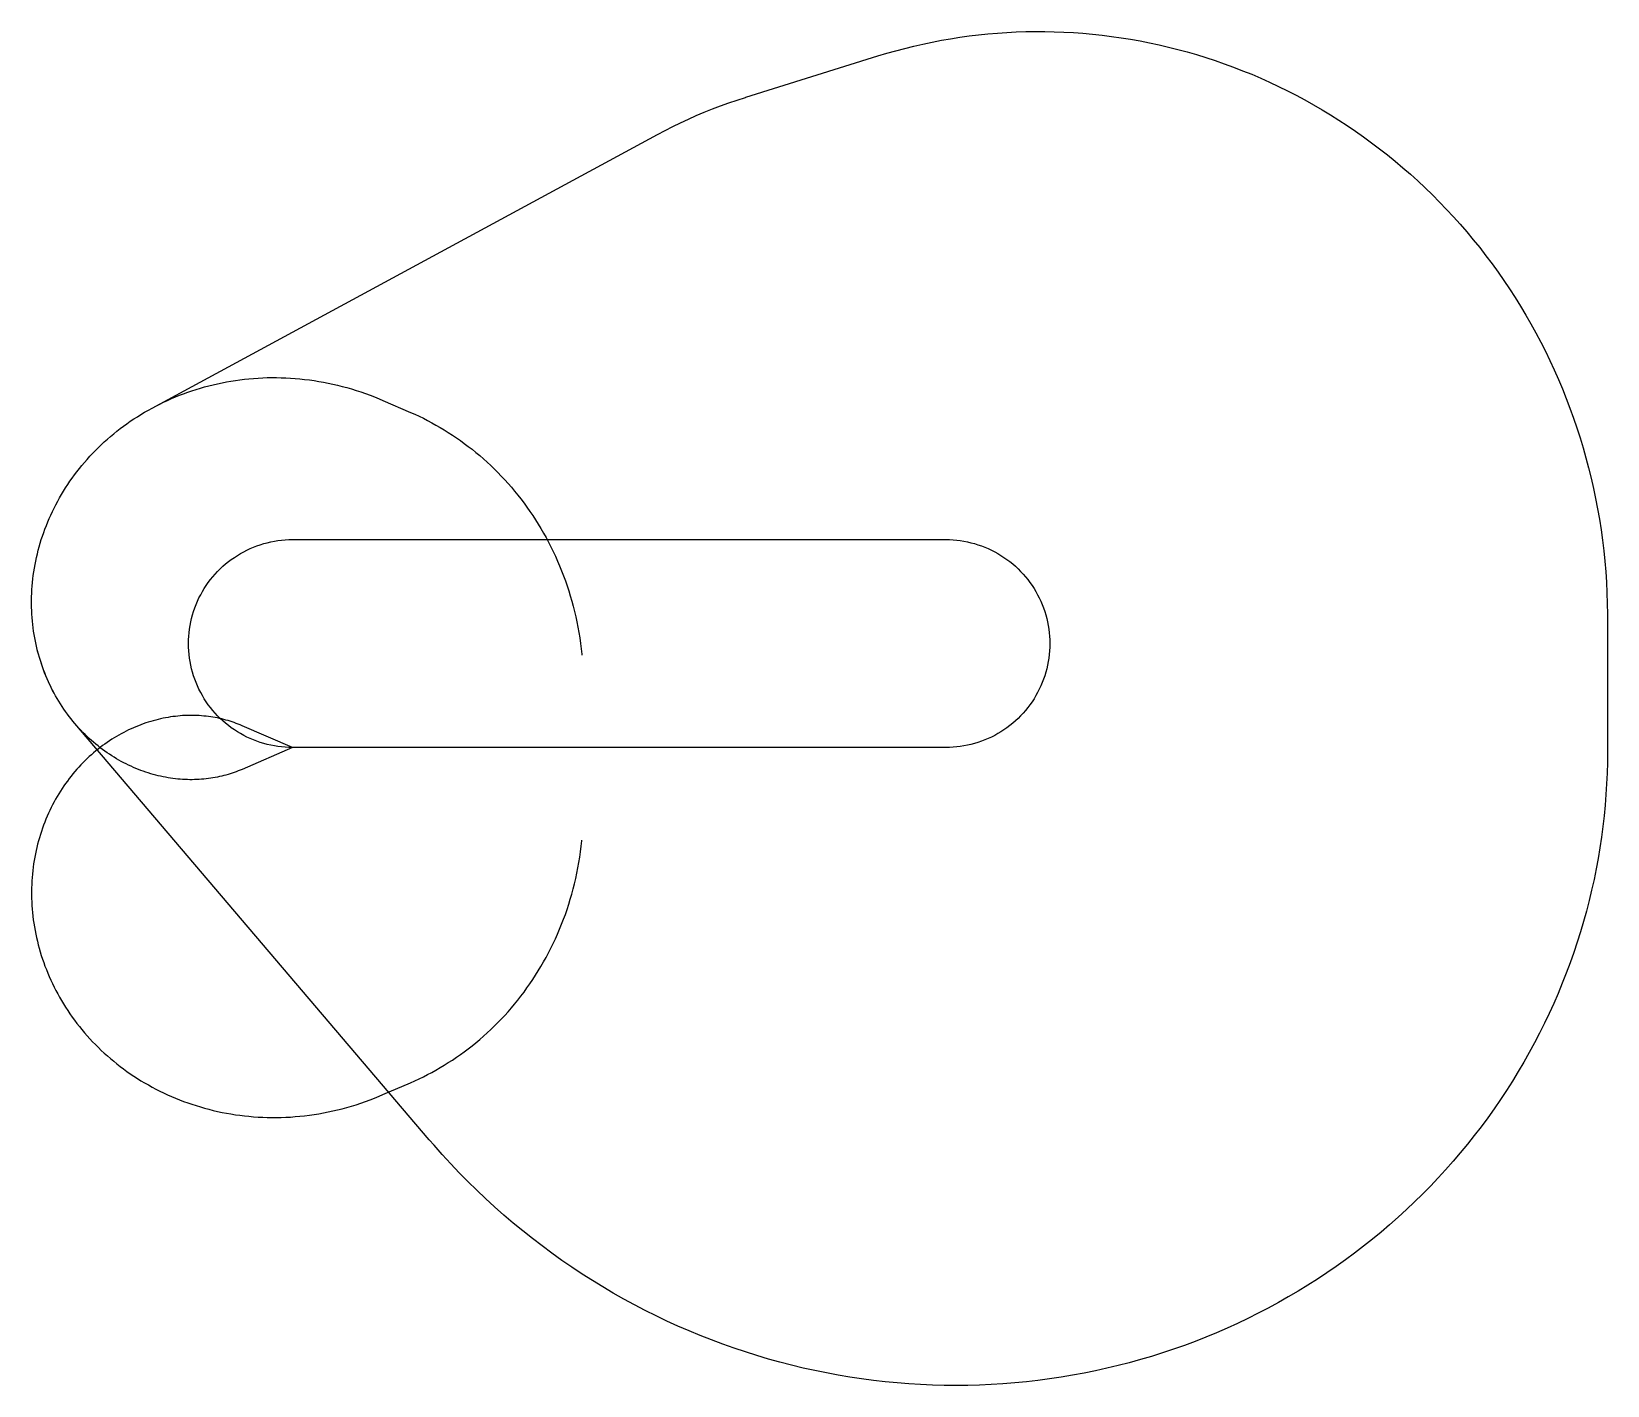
# Model space of a CAD drawing. Header units: metres. Extents: x -4139 to 20860, y -10120 to 11359.
import ezdxf

# ---------------------------------------------------------------- set-up
doc = ezdxf.new("R2010")
doc.units = ezdxf.units.M

msp = doc.modelspace()

# ---------------------------------------------------------------- linework, layer by layer
at = {"layer": 'NorminalTrack', "color": 1}
msp.add_lwpolyline([(0, 0), (0, 0), (-58, 1), (-115, 4), (-172, 9), (-230, 16), (-286, 25), (-343, 36), (-399, 49), (-455, 64), (-510, 81), (-564, 99), (-618, 120), (-671, 143), (-723, 167), (-774, 193), (-825, 221), (-874, 251), (-922, 282), (-970, 315), (-1016, 350), (-1060, 386), (-1104, 424), (-1146, 463), (-1187, 504), (-1226, 546), (-1264, 589), (-1300, 634), (-1335, 680), (-1368, 727), (-1399, 775), (-1429, 825), (-1456, 875), (-1483, 926), (-1507, 979), (-1529, 1032), (-1550, 1085), (-1569, 1140), (-1586, 1195), (-1601, 1250), (-1613, 1307), (-1624, 1363), (-1633, 1420), (-1640, 1477), (-1646, 1534), (-1649, 1592), (-1650, 1650), (-1649, 1707), (-1646, 1765), (-1640, 1822), (-1633, 1879), (-1624, 1936), (-1613, 1992), (-1601, 2049), (-1586, 2104), (-1569, 2159), (-1550, 2214), (-1529, 2267), (-1507, 2320), (-1483, 2373), (-1456, 2424), (-1429, 2474), (-1399, 2524), (-1368, 2572), (-1335, 2619), (-1300, 2665), (-1264, 2710), (-1226, 2753), (-1187, 2795), (-1146, 2836), (-1104, 2875), (-1060, 2913), (-1016, 2949), (-970, 2984), (-922, 3017), (-874, 3048), (-825, 3078), (-774, 3106), (-723, 3132), (-671, 3156), (-618, 3179), (-564, 3200), (-510, 3218), (-455, 3235), (-399, 3250), (-343, 3263), (-286, 3274), (-230, 3283), (-172, 3290), (-115, 3295), (-58, 3298), (0, 3299), (0, 3299), (10364, 3299), (10364, 3299), (10422, 3298), (10479, 3295), (10537, 3290), (10594, 3283), (10651, 3274), (10707, 3263), (10763, 3250), (10819, 3235), (10874, 3218), (10929, 3200), (10982, 3179), (11035, 3156), (11087, 3132), (11139, 3106), (11189, 3078), (11238, 3048), (11287, 3017), (11334, 2984), (11380, 2949), (11425, 2913), (11468, 2875), (11510, 2836), (11551, 2795), (11590, 2753), (11628, 2710), (11664, 2665), (11699, 2619), (11732, 2572), (11763, 2524), (11793, 2474), (11821, 2424), (11847, 2373), (11871, 2320), (11894, 2267), (11914, 2214), (11933, 2159), (11950, 2104), (11965, 2049), (11978, 1992), (11989, 1936), (11998, 1879), (12005, 1822), (12010, 1765), (12013, 1707), (12014, 1650), (12013, 1592), (12010, 1534), (12005, 1477), (11998, 1420), (11989, 1363), (11978, 1307), (11965, 1250), (11950, 1195), (11933, 1140), (11914, 1085), (11894, 1032), (11871, 979), (11847, 926), (11821, 875), (11793, 825), (11763, 775), (11732, 727), (11699, 680), (11664, 634), (11628, 589), (11590, 546), (11551, 504), (11510, 463), (11468, 424), (11425, 386), (11380, 350), (11334, 315), (11287, 282), (11238, 251), (11189, 221), (11139, 193), (11087, 167), (11035, 143), (10982, 120), (10929, 99), (10874, 81), (10819, 64), (10763, 49), (10707, 36), (10651, 25), (10594, 16), (10537, 9), (10479, 4), (10422, 1), (10364, 0), (0, 0)], dxfattribs=at)
at = {"layer": 'WindSpiral', "color": 5}
for points in [[(0, 0), (-800, -347), (-830, -359), (-861, -372), (-893, -384), (-924, -395), (-956, -406), (-989, -417), (-1022, -427), (-1055, -436), (-1088, -445), (-1122, -454), (-1156, -461), (-1191, -469), (-1226, -475), (-1261, -482), (-1297, -487), (-1332, -492), (-1368, -497), (-1405, -500), (-1441, -503), (-1478, -506), (-1515, -508), (-1552, -509), (-1590, -510), (-1628, -510), (-1665, -509), (-1704, -508), (-1742, -506), (-1780, -503), (-1819, -499), (-1857, -495), (-1896, -490), (-1935, -485), (-1974, -479), (-2013, -472), (-2052, -464), (-2092, -456), (-2131, -447), (-2170, -437), (-2209, -426), (-2249, -415), (-2288, -403), (-2327, -390), (-2366, -376), (-2406, -362), (-2445, -347), (-2484, -331), (-2523, -315), (-2561, -297), (-2600, -279), (-2639, -260), (-2677, -241), (-2715, -220), (-2753, -199), (-2791, -177), (-2829, -155), (-2866, -131), (-2903, -107), (-2940, -82), (-2977, -56), (-3013, -30), (-3049, -3), (-3084, 25), (-3120, 54), (-3155, 83), (-3189, 113), (-3224, 144), (-3257, 176), (-3291, 208), (-3324, 241), (-3356, 275), (-3388, 310), (-3420, 345), (-3451, 381), (-3482, 417), (-3512, 454), (-3541, 492), (-3570, 531), (-3599, 570), (-3627, 610), (-3654, 651), (-3681, 692), (-3707, 734), (-3732, 776), (-3757, 819), (-3781, 863), (-3804, 907), (-3827, 952), (-3849, 997), (-3871, 1043), (-3891, 1090), (-3911, 1137), (-3930, 1185), (-3949, 1233), (-3966, 1281), (-3983, 1330), (-3999, 1380), (-4014, 1430), (-4029, 1480), (-4042, 1531), (-4055, 1583), (-4067, 1634), (-4078, 1687), (-4088, 1739), (-4097, 1792), (-4106, 1845), (-4113, 1899), (-4120, 1953), (-4125, 2007), (-4130, 2061), (-4134, 2116), (-4137, 2171), (-4138, 2226), (-4139, 2282), (-4139, 2337), (-4138, 2393), (-4136, 2449), (-4133, 2506), (-4129, 2562), (-4124, 2618), (-4118, 2675), (-4111, 2731), (-4103, 2788), (-4094, 2845), (-4084, 2902), (-4073, 2959), (-4061, 3015), (-4047, 3072), (-4033, 3129), (-4018, 3185), (-4002, 3242), (-3984, 3299), (-3966, 3355), (-3946, 3411), (-3926, 3467), (-3904, 3523), (-3882, 3579), (-3858, 3634), (-3834, 3689), (-3808, 3744), (-3781, 3799), (-3753, 3853), (-3724, 3907), (-3695, 3961), (-3664, 4014), (-3632, 4067), (-3599, 4120), (-3565, 4172), (-3530, 4224), (-3494, 4275), (-3457, 4326), (-3419, 4376), (-3380, 4426), (-3340, 4475), (-3299, 4524), (-3257, 4572), (-3214, 4620), (-3170, 4667), (-3125, 4713), (-3079, 4759), (-3033, 4804), (-2985, 4848), (-2936, 4892), (-2887, 4935), (-2836, 4977), (-2785, 5018), (-2733, 5059), (-2680, 5099), (-2626, 5138), (-2572, 5176), (-2516, 5213), (-2460, 5249), (-2403, 5285), (-2345, 5320), (-2286, 5353), (-2227, 5386), (-2227, 5386), (5788, 9724), (5910, 9788), (6032, 9851), (6155, 9911), (6280, 9969), (6406, 10025), (6533, 10078), (6661, 10130), (6791, 10179), (6921, 10226), (7052, 10271), (7184, 10314), (7193, 10317), (9286, 10971), (9428, 11014), (9570, 11055), (9713, 11092), (9857, 11128), (10001, 11161), (10147, 11192), (10293, 11220), (10440, 11245), (10587, 11268), (10735, 11288), (10883, 11306), (11032, 11322), (11182, 11334), (11332, 11344), (11482, 11352), (11632, 11357), (11783, 11359), (11934, 11359), (12085, 11356), (12236, 11350), (12388, 11342), (12539, 11331), (12691, 11317), (12842, 11301), (12993, 11282), (13144, 11260), (13295, 11236), (13445, 11209), (13596, 11180), (13746, 11147), (13895, 11112), (14044, 11075), (14193, 11035), (14341, 10992), (14489, 10946), (14635, 10898), (14782, 10847), (14927, 10794), (15072, 10738), (15216, 10680), (15359, 10618), (15501, 10555), (15642, 10488), (15782, 10420), (15921, 10348), (16060, 10274), (16196, 10198), (16332, 10119), (16467, 10038), (16600, 9954), (16732, 9868), (16862, 9780), (16992, 9689), (17119, 9595), (17246, 9500), (17370, 9402), (17493, 9302), (17615, 9199), (17735, 9095), (17853, 8988), (17969, 8879), (18084, 8767), (18197, 8654), (18308, 8538), (18417, 8421), (18524, 8301), (18629, 8180), (18732, 8056), (18833, 7931), (18932, 7803), (19029, 7674), (19124, 7543), (19217, 7410), (19307, 7275), (19395, 7139), (19481, 7001), (19564, 6861), (19646, 6720), (19724, 6577), (19801, 6433), (19875, 6287), (19946, 6139), (20015, 5991), (20081, 5840), (20145, 5689), (20206, 5536), (20265, 5382), (20321, 5227), (20374, 5071), (20425, 4914), (20473, 4755), (20519, 4596), (20561, 4435), (20601, 4274), (20638, 4112), (20672, 3949), (20704, 3785), (20732, 3621), (20758, 3455), (20781, 3290), (20801, 3123), (20818, 2956), (20832, 2789), (20843, 2621), (20852, 2453), (20857, 2285), (20860, 2116), (20860, 2055), (20860, -68), (20859, -237), (20854, -406), (20847, -575), (20836, -744), (20823, -914), (20807, -1083), (20787, -1252), (20765, -1421), (20740, -1590), (20712, -1758), (20681, -1926), (20647, -2094), (20609, -2261), (20569, -2428), (20526, -2595), (20480, -2760), (20431, -2925), (20380, -3090), (20325, -3254), (20267, -3416), (20207, -3579), (20143, -3740), (20077, -3900), (20007, -4059), (19935, -4217), (19861, -4374), (19783, -4530), (19702, -4685), (19619, -4838), (19533, -4991), (19444, -5141), (19352, -5291), (19258, -5439), (19161, -5585), (19062, -5730), (18960, -5873), (18855, -6015), (18747, -6155), (18637, -6293), (18525, -6430), (18410, -6564), (18293, -6697), (18173, -6828), (18050, -6956), (17926, -7083), (17799, -7208), (17670, -7331), (17538, -7451), (17404, -7570), (17268, -7686), (17130, -7800), (16990, -7911), (16848, -8020), (16703, -8127), (16557, -8232), (16409, -8334), (16258, -8433), (16106, -8530), (15952, -8624), (15796, -8716), (15639, -8805), (15480, -8892), (15319, -8975), (15156, -9056), (14992, -9135), (14826, -9210), (14659, -9283), (14491, -9353), (14321, -9420), (14150, -9484), (13977, -9545), (13803, -9603), (13629, -9658), (13453, -9710), (13275, -9759), (13097, -9805), (12918, -9848), (12738, -9888), (12557, -9925), (12376, -9959), (12193, -9989), (12010, -10017), (11826, -10041), (11642, -10062), (11457, -10080), (11271, -10094), (11085, -10106), (10899, -10114), (10713, -10119), (10526, -10120), (10339, -10119), (10152, -10114), (9965, -10105), (9777, -10094), (9590, -10079), (9403, -10061), (9216, -10040), (9029, -10015), (8843, -9988), (8657, -9956), (8471, -9922), (8285, -9884), (8100, -9843), (7916, -9799), (7732, -9751), (7549, -9701), (7367, -9647), (7185, -9589), (7005, -9529), (6825, -9465), (6646, -9398), (6468, -9328), (6291, -9255), (6115, -9179), (5941, -9099), (5768, -9016), (5596, -8931), (5425, -8842), (5256, -8750), (5088, -8655), (4922, -8557), (4757, -8456), (4594, -8352), (4432, -8245), (4273, -8136), (4115, -8023), (3959, -7907), (3805, -7789), (3652, -7668), (3502, -7544), (3354, -7417), (3207, -7288), (3063, -7156), (2922, -7022), (2782, -6884), (2645, -6745), (2510, -6602), (2377, -6457), (2247, -6310), (2171, -6223), (-3451, 381), (-3482, 418), (-3512, 455), (-3542, 493), (-3571, 531), (-3599, 571), (-3627, 611), (-3654, 651), (-3681, 692), (-3707, 734), (-3732, 777), (-3757, 820), (-3781, 863), (-3805, 908), (-3827, 953), (-3850, 998), (-3871, 1044), (-3891, 1090), (-3911, 1138), (-3931, 1185), (-3949, 1233), (-3966, 1282), (-3983, 1331), (-3999, 1380), (-4015, 1430), (-4029, 1481), (-4042, 1532), (-4055, 1583), (-4067, 1635), (-4078, 1687), (-4088, 1740), (-4097, 1792), (-4106, 1846), (-4113, 1899), (-4120, 1953), (-4125, 2007), (-4130, 2062), (-4134, 2117), (-4137, 2172), (-4138, 2227), (-4139, 2282), (-4139, 2305)], [(0, 0), (-800, -347), (-830, -359), (-861, -372), (-893, -384), (-924, -395), (-956, -406), (-989, -417), (-1022, -427), (-1055, -436), (-1088, -445), (-1122, -454), (-1156, -461), (-1191, -469), (-1226, -475), (-1261, -482), (-1297, -487), (-1332, -492), (-1368, -497), (-1405, -500), (-1441, -503), (-1478, -506), (-1515, -508), (-1552, -509), (-1590, -510), (-1628, -510), (-1665, -509), (-1704, -508), (-1742, -506), (-1780, -503), (-1819, -499), (-1857, -495), (-1896, -490), (-1935, -485), (-1974, -479), (-2013, -472), (-2052, -464), (-2092, -456), (-2131, -447), (-2170, -437), (-2209, -426), (-2249, -415), (-2288, -403), (-2327, -390), (-2366, -376), (-2406, -362), (-2445, -347), (-2484, -331), (-2523, -315), (-2561, -297), (-2600, -279), (-2639, -260), (-2677, -241), (-2715, -220), (-2753, -199), (-2791, -177), (-2829, -155), (-2866, -131), (-2903, -107), (-2940, -82), (-2977, -56), (-3013, -30), (-3049, -3), (-3084, 25), (-3120, 54), (-3155, 83), (-3189, 113), (-3224, 144), (-3257, 176), (-3291, 208), (-3324, 241), (-3356, 275), (-3388, 310), (-3420, 345), (-3451, 381), (-3482, 417), (-3512, 454), (-3541, 492), (-3570, 531), (-3599, 570), (-3627, 610), (-3654, 651), (-3681, 692), (-3707, 734), (-3732, 776), (-3757, 819), (-3781, 863), (-3804, 907), (-3827, 952), (-3849, 997), (-3871, 1043), (-3891, 1090), (-3911, 1137), (-3930, 1185), (-3949, 1233), (-3966, 1281), (-3983, 1330), (-3999, 1380), (-4014, 1430), (-4029, 1480), (-4042, 1531), (-4055, 1583), (-4067, 1634), (-4078, 1687), (-4088, 1739), (-4097, 1792), (-4106, 1845), (-4113, 1899), (-4120, 1953), (-4125, 2007), (-4130, 2061), (-4134, 2116), (-4137, 2171), (-4138, 2226), (-4139, 2282), (-4139, 2337), (-4138, 2393), (-4136, 2449), (-4133, 2506), (-4129, 2562), (-4124, 2618), (-4118, 2675), (-4111, 2731), (-4103, 2788), (-4094, 2845), (-4084, 2902), (-4073, 2959), (-4061, 3015), (-4047, 3072), (-4033, 3129), (-4018, 3185), (-4002, 3242), (-3984, 3299), (-3966, 3355), (-3946, 3411), (-3926, 3467), (-3904, 3523), (-3882, 3579), (-3858, 3634), (-3834, 3689), (-3808, 3744), (-3781, 3799), (-3753, 3853), (-3724, 3907), (-3695, 3961), (-3664, 4014), (-3632, 4067), (-3599, 4120), (-3565, 4172), (-3530, 4224), (-3494, 4275), (-3457, 4326), (-3419, 4376), (-3380, 4426), (-3340, 4475), (-3299, 4524), (-3257, 4572), (-3214, 4620), (-3170, 4667), (-3125, 4713), (-3079, 4759), (-3033, 4804), (-2985, 4848), (-2936, 4892), (-2887, 4935), (-2836, 4977), (-2785, 5018), (-2733, 5059), (-2680, 5099), (-2626, 5138), (-2572, 5176), (-2516, 5213), (-2460, 5249), (-2403, 5285), (-2345, 5320), (-2286, 5353), (-2227, 5386), (-2167, 5418), (-2106, 5449), (-2044, 5479), (-1982, 5508), (-1919, 5536), (-1855, 5563), (-1791, 5589), (-1726, 5613), (-1661, 5637), (-1595, 5660), (-1528, 5681), (-1461, 5702), (-1393, 5721), (-1325, 5739), (-1256, 5756), (-1187, 5772), (-1117, 5787), (-1047, 5801), (-976, 5813), (-905, 5824), (-834, 5834), (-762, 5843), (-690, 5850), (-618, 5856), (-545, 5861), (-472, 5865), (-399, 5868), (-325, 5869), (-252, 5869), (-178, 5867), (-104, 5865), (-30, 5861), (44, 5855), (119, 5849), (193, 5841), (268, 5832), (342, 5821), (417, 5809), (491, 5796), (566, 5781), (640, 5765), (714, 5748), (788, 5729), (862, 5710), (936, 5688), (1010, 5666), (1083, 5642), (1157, 5616), (1230, 5590), (1302, 5562), (1375, 5532), (1435, 5506), (1872, 5317), (1940, 5287), (2008, 5256), (2076, 5223), (2143, 5188), (2210, 5153), (2276, 5116), (2342, 5078), (2408, 5039), (2472, 4999), (2537, 4957), (2600, 4914), (2664, 4870), (2726, 4825), (2788, 4778), (2849, 4731), (2910, 4682), (2970, 4632), (3029, 4581), (3087, 4528), (3145, 4475), (3201, 4420), (3257, 4364), (3313, 4307), (3367, 4249), (3420, 4190), (3473, 4130), (3524, 4069), (3575, 4006), (3624, 3943), (3673, 3879), (3720, 3814), (3767, 3747), (3812, 3680), (3857, 3612), (3900, 3543), (3942, 3473), (3984, 3402), (4024, 3330), (4062, 3257), (4100, 3183), (4136, 3109), (4172, 3034), (4205, 2958), (4238, 2881), (4270, 2804), (4300, 2725), (4329, 2647), (4356, 2567), (4382, 2487), (4407, 2406), (4431, 2324), (4453, 2242), (4473, 2160), (4493, 2076), (4511, 1993), (4527, 1908), (4542, 1824), (4556, 1739), (4568, 1653), (4579, 1567), (4588, 1481), (4589, 1468)], [(0, 0), (-800, 347), (-830, 359), (-861, 372), (-893, 384), (-924, 395), (-956, 406), (-989, 417), (-1022, 427), (-1055, 436), (-1088, 445), (-1122, 454), (-1156, 461), (-1191, 469), (-1226, 475), (-1261, 482), (-1297, 487), (-1332, 492), (-1368, 497), (-1405, 500), (-1441, 503), (-1478, 506), (-1515, 508), (-1552, 509), (-1590, 510), (-1628, 510), (-1665, 509), (-1704, 508), (-1742, 506), (-1780, 503), (-1819, 499), (-1857, 495), (-1896, 490), (-1935, 485), (-1974, 479), (-2013, 472), (-2052, 464), (-2092, 456), (-2131, 447), (-2170, 437), (-2209, 426), (-2249, 415), (-2288, 403), (-2327, 390), (-2366, 376), (-2406, 362), (-2445, 347), (-2484, 331), (-2523, 315), (-2561, 297), (-2600, 279), (-2639, 260), (-2677, 241), (-2715, 220), (-2753, 199), (-2791, 177), (-2829, 155), (-2866, 131), (-2903, 107), (-2940, 82), (-2977, 56), (-3013, 30), (-3049, 3), (-3084, -25), (-3120, -54), (-3155, -83), (-3189, -113), (-3224, -144), (-3257, -176), (-3291, -208), (-3324, -241), (-3356, -275), (-3388, -310), (-3420, -345), (-3451, -381), (-3482, -417), (-3512, -454), (-3541, -492), (-3570, -531), (-3599, -570), (-3627, -610), (-3654, -651), (-3681, -692), (-3707, -734), (-3732, -776), (-3757, -819), (-3781, -863), (-3804, -907), (-3827, -952), (-3849, -997), (-3871, -1043), (-3891, -1090), (-3911, -1137), (-3930, -1185), (-3949, -1233), (-3966, -1281), (-3983, -1330), (-3999, -1380), (-4014, -1430), (-4029, -1480), (-4042, -1531), (-4055, -1583), (-4067, -1634), (-4078, -1687), (-4088, -1739), (-4097, -1792), (-4106, -1845), (-4113, -1899), (-4120, -1953), (-4125, -2007), (-4130, -2061), (-4134, -2116), (-4137, -2171), (-4138, -2226), (-4139, -2282), (-4139, -2337), (-4138, -2393), (-4136, -2449), (-4133, -2506), (-4129, -2562), (-4124, -2618), (-4118, -2675), (-4111, -2731), (-4103, -2788), (-4094, -2845), (-4084, -2902), (-4073, -2959), (-4061, -3015), (-4047, -3072), (-4033, -3129), (-4018, -3185), (-4002, -3242), (-3984, -3299), (-3966, -3355), (-3946, -3411), (-3926, -3467), (-3904, -3523), (-3882, -3579), (-3858, -3634), (-3834, -3689), (-3808, -3744), (-3781, -3799), (-3753, -3853), (-3724, -3907), (-3695, -3961), (-3664, -4014), (-3632, -4067), (-3599, -4120), (-3565, -4172), (-3530, -4224), (-3494, -4275), (-3457, -4326), (-3419, -4376), (-3380, -4426), (-3340, -4475), (-3299, -4524), (-3257, -4572), (-3214, -4620), (-3170, -4667), (-3125, -4713), (-3079, -4759), (-3033, -4804), (-2985, -4848), (-2936, -4892), (-2887, -4935), (-2836, -4977), (-2785, -5018), (-2733, -5059), (-2680, -5099), (-2626, -5138), (-2572, -5176), (-2516, -5213), (-2460, -5249), (-2403, -5285), (-2345, -5320), (-2286, -5353), (-2227, -5386), (-2167, -5418), (-2106, -5449), (-2044, -5479), (-1982, -5508), (-1919, -5536), (-1855, -5563), (-1791, -5589), (-1726, -5613), (-1661, -5637), (-1595, -5660), (-1528, -5681), (-1461, -5702), (-1393, -5721), (-1325, -5739), (-1256, -5756), (-1187, -5772), (-1117, -5787), (-1047, -5801), (-976, -5813), (-905, -5824), (-834, -5834), (-762, -5843), (-690, -5850), (-618, -5856), (-545, -5861), (-472, -5865), (-399, -5868), (-325, -5869), (-252, -5869), (-178, -5867), (-104, -5865), (-30, -5861), (44, -5855), (119, -5849), (193, -5841), (268, -5832), (342, -5821), (417, -5809), (491, -5796), (566, -5781), (640, -5765), (714, -5748), (788, -5729), (862, -5710), (936, -5688), (1010, -5666), (1083, -5642), (1157, -5616), (1230, -5590), (1302, -5562), (1375, -5532), (1435, -5506), (1872, -5317), (1940, -5287), (2008, -5256), (2076, -5223), (2143, -5188), (2210, -5153), (2276, -5116), (2342, -5078), (2408, -5039), (2472, -4999), (2537, -4957), (2600, -4914), (2664, -4870), (2726, -4825), (2788, -4778), (2849, -4731), (2910, -4682), (2970, -4632), (3029, -4581), (3087, -4528), (3145, -4475), (3201, -4420), (3257, -4364), (3313, -4307), (3367, -4249), (3420, -4190), (3473, -4130), (3524, -4069), (3575, -4006), (3624, -3943), (3673, -3879), (3720, -3814), (3767, -3747), (3812, -3680), (3857, -3612), (3900, -3543), (3942, -3473), (3984, -3402), (4024, -3330), (4062, -3257), (4100, -3183), (4136, -3109), (4172, -3034), (4205, -2958), (4238, -2881), (4270, -2804), (4300, -2725), (4329, -2647), (4356, -2567), (4382, -2487), (4407, -2406), (4431, -2324), (4453, -2242), (4473, -2160), (4493, -2076), (4511, -1993), (4527, -1908), (4542, -1824), (4556, -1739), (4568, -1653), (4579, -1567), (4588, -1481), (4589, -1468)]]:
    msp.add_lwpolyline(points, dxfattribs=at)

doc.saveas('drawing.dxf')
